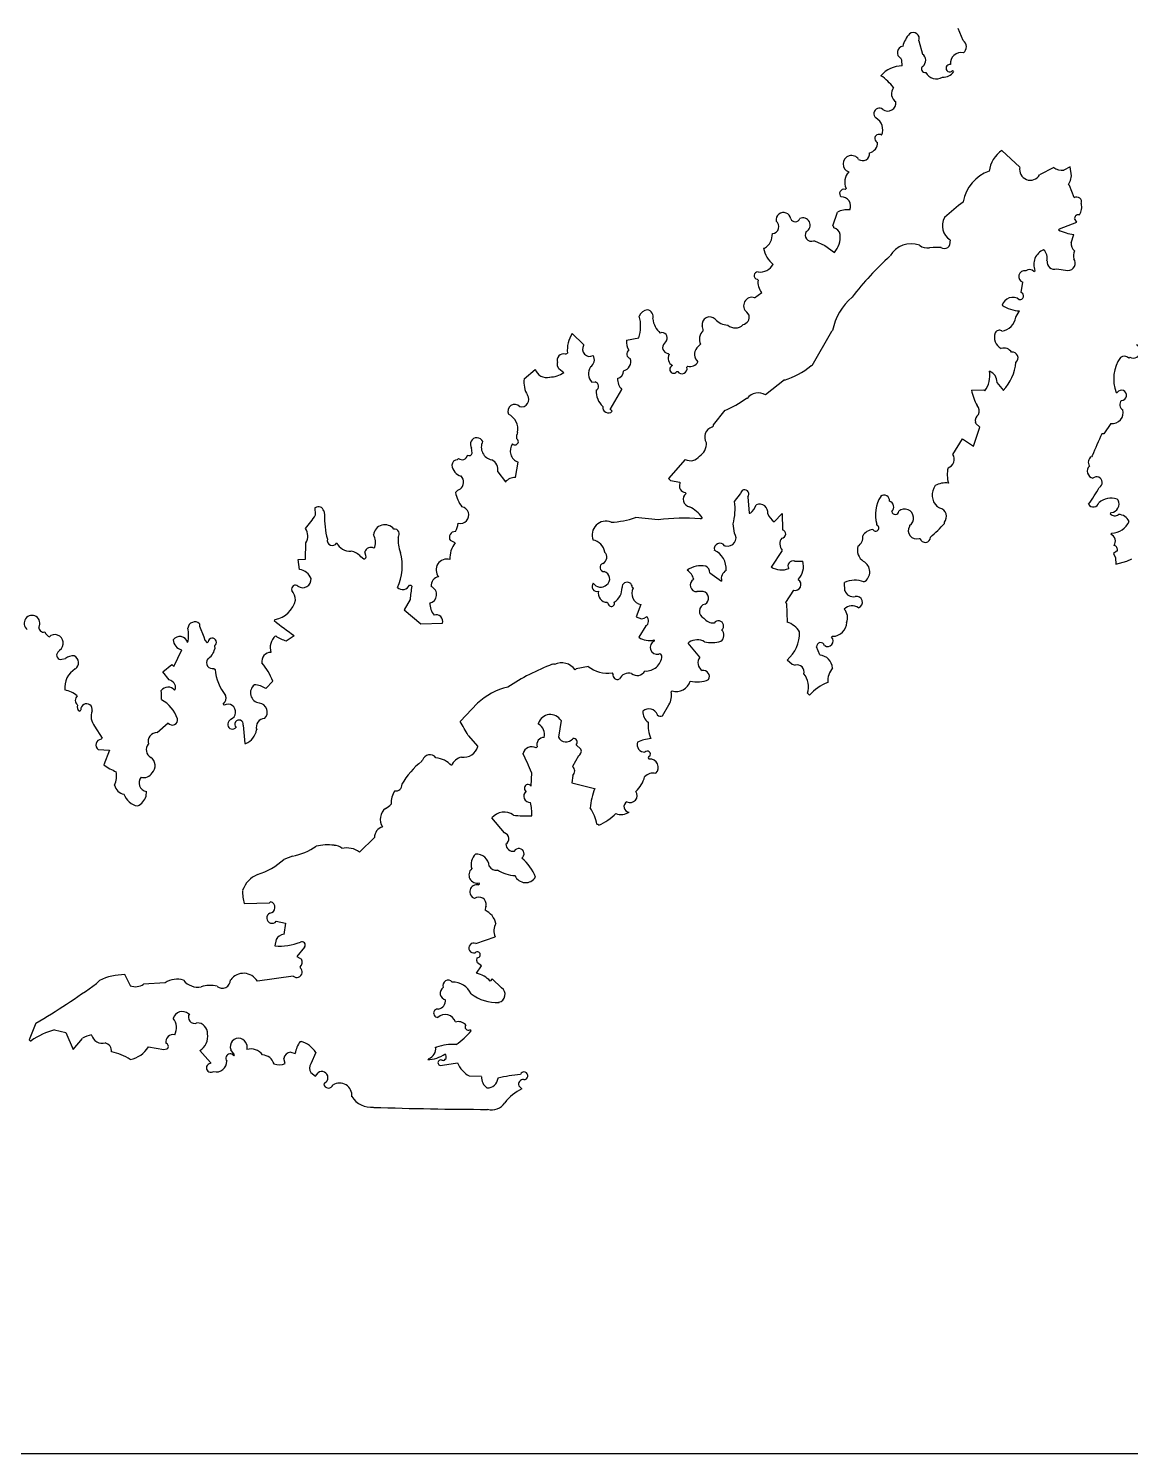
# Model space of a CAD drawing. Extents: x -202 to 608, y -413 to 413.
# Drawn here: x 303.9 to 406.9, y -412.5 to -279.3 of the extents above; entities that cross this region are included whole.
import ezdxf

# ---------------------------------------------------------------- set-up
doc = ezdxf.new("R2010")
doc.units = 0
doc.layers.get('0').update_dxf_attribs({"linetype": 'CONTINUOUS'})

msp = doc.modelspace()

# ---------------------------------------------------------------- linework, layer by layer
at = {"color": 7, "linetype": 'CONTINUOUS'}
for p, q in [((390.95, -279.66), (390.8, -279.28)), ((391.11, -280.04), (390.95, -279.66)), ((387.14, -280.43), (387.46, -281.67)), ((391.26, -280.42), (391.11, -280.04)), ((385.54, -282.25), (385.43, -282.07)), ((385.57, -282.78), (385.54, -282.25)), ((390.38, -283.32), (390.28, -283.23)), ((396.57, -292.26), (394.9, -290.68)), ((399.74, -292.27), (398.41, -292.98)), ((401.27, -292.23), (400.68, -292.52)), ((401.39, -293.07), (401.27, -292.23)), ((401.31, -293.48), (401.39, -293.07)), ((380.23, -294.34), (380.32, -294.24)), ((401.12, -293.86), (401.31, -293.48)), ((401.22, -293.96), (401.12, -293.86)), ((401.64, -295.1), (401.22, -293.96)), ((379.07, -297.73), (379.52, -296.47)), ((401.89, -297.39), (401.69, -297.04)), ((379.17, -297.82), (379.07, -297.73)), ((379.17, -297.92), (379.17, -297.82)), ((400.18, -298.11), (400.28, -298.01)), ((400.28, -298.01), (401.89, -297.39)), ((377.29, -299.12), (377.38, -299.12)), ((377.38, -299.12), (378.35, -299.57)), ((378.35, -299.57), (379.24, -300.22)), ((390.04, -299.06), (390.05, -299.15)), ((401.37, -299.31), (401.63, -298.55)), ((372.61, -299.82), (372.7, -299.82)), ((388.48, -299.77), (388.12, -299.78)), ((388.84, -299.76), (388.48, -299.77)), ((389.2, -299.75), (388.84, -299.76)), ((397.89, -302.01), (397.99, -301.91)), ((400, -301.76), (401.06, -301.92)), ((372.11, -302.81), (372.01, -302.72)), ((396.7, -303.96), (396.86, -303)), ((371.77, -304.45), (372.43, -303.95)), ((371.25, -306.08), (371.04, -305.81)), ((396.19, -306.27), (396.55, -305.69)), ((378.96, -307.61), (377.13, -310.82)), ((379.05, -307.51), (378.96, -307.61)), ((354.7, -307.79), (355.78, -308.82)), ((355.78, -308.82), (355.78, -308.91)), ((359.8, -308.42), (360.94, -308.2)), ((363.53, -308.45), (363.35, -308.71)), ((366.36, -309.14), (366.71, -308.81)), ((354.08, -309.73), (354.27, -309.63)), ((363.67, -309.66), (363.77, -309.75)), ((406.84, -310.01), (406.75, -310.11)), ((350.21, -312.04), (351.24, -311.15)), ((353.34, -310.82), (353.33, -310.51)), ((353.45, -311.1), (353.34, -310.82)), ((353.93, -311.46), (353.45, -311.1)), ((364.48, -311.36), (364.58, -311.36)), ((365.43, -310.95), (365.52, -310.85)), ((377.13, -310.82), (377.03, -310.83)), ((356.55, -312.34), (356.85, -312.33)), ((358.25, -314.89), (359.35, -313.04)), ((374.57, -312.14), (372.79, -313.53)), ((394.43, -312.37), (395.03, -313.12)), ((371.07, -313.87), (370.98, -313.87)), ((392.06, -313.1), (393.21, -313.07)), ((393.21, -313.07), (393.3, -313.17)), ((405.59, -313.31), (405.68, -313.31)), ((358.34, -314.98), (358.25, -314.89)), ((358.44, -315.07), (358.34, -314.98)), ((368.99, -314.98), (367.88, -316.35)), ((367.88, -316.45), (367.79, -316.55)), ((367.88, -316.35), (367.88, -316.45)), ((392.25, -318.32), (392.82, -316.54)), ((392.47, -316.22), (392.41, -316.12)), ((392.82, -316.54), (392.47, -316.22)), ((405.09, -316.2), (404.44, -317.18)), ((390.3, -319.1), (391.22, -317.63)), ((391.22, -317.63), (392.25, -318.32)), ((404.44, -317.18), (404.25, -317.18)), ((343.99, -319.59), (344.08, -319.49)), ((345.35, -318.99), (345.3, -318.5)), ((365.28, -319.59), (363.7, -321.36)), ((403.35, -319.22), (403.26, -319.32)), ((347.76, -320.74), (348.46, -321.68)), ((349.4, -321.27), (349.65, -319.82)), ((363.7, -321.36), (363.89, -321.54)), ((363.89, -321.54), (364.76, -321.71)), ((364.76, -321.71), (364.77, -321.81)), ((365.27, -322.66), (365.37, -322.75)), ((369.89, -323.49), (370.45, -322.8)), ((371.13, -323.07), (371.27, -324.6)), ((405.67, -323.28), (405.76, -323.38)), ((330.7, -324.75), (330.68, -324.08)), ((331.47, -324.38), (331.56, -324.73)), ((362.75, -325.22), (360.63, -324.99)), ((366.87, -325.01), (366.77, -325.11)), ((371.27, -324.6), (371.36, -324.6)), ((373.59, -325.4), (374.34, -324.62)), ((374.34, -324.62), (374.38, -326.15)), ((389.1, -324.12), (388.82, -323.97)), ((405.12, -324.54), (405.03, -324.64)), ((366.77, -325.11), (366.68, -325.11)), ((369.88, -326.46), (369.76, -325.6)), ((383.19, -325.72), (383.19, -325.62)), ((386.26, -325.73), (386.26, -325.83)), ((389.52, -325.55), (389.51, -325.45)), ((329.77, -328.89), (329.81, -327.36)), ((343.78, -327.38), (343.32, -327.14)), ((368.95, -327.64), (369.05, -327.64)), ((387.16, -326.95), (387.25, -326.95)), ((405.18, -326.46), (405.08, -326.56)), ((329.09, -328.92), (329.77, -328.89)), ((329.21, -329.87), (329.09, -328.92)), ((334.93, -328.66), (335.21, -328.86)), ((335.42, -328.56), (335.33, -328.21)), ((336.16, -327.86), (336.25, -327.76)), ((374.34, -328.07), (373.32, -329.63)), ((405.67, -328.13), (405.32, -328.38)), ((405.32, -328.38), (405.53, -328.78)), ((405.53, -328.78), (405.55, -329.35)), ((406.58, -329.08), (407.03, -328.87)), ((367.58, -330.17), (368.68, -330.94)), ((375.51, -329.09), (376.28, -329.07)), ((405.55, -329.35), (406.58, -329.08)), ((339.51, -331.32), (339.61, -331.32)), ((339.61, -331.32), (339.71, -331.41)), ((360.33, -331.52), (360.43, -331.61)), ((380.19, -331.84), (380.17, -331.08)), ((339.55, -332.66), (339, -333.64)), ((357.97, -332.93), (358.07, -333.02)), ((366.97, -331.92), (366.38, -331.93)), ((375.4, -331.78), (374.66, -332.95)), ((374.66, -332.95), (374.76, -333.05)), ((339, -333.64), (340.57, -334.94)), ((361.14, -333.13), (360.69, -334.29)), ((360.69, -334.29), (361.18, -334.47)), ((361.43, -334.41), (361.65, -334.27)), ((374.76, -333.05), (374.81, -334.77)), ((319.85, -334.93), (319.86, -335.16)), ((319.86, -335.16), (320.26, -336.14)), ((326.84, -334.64), (326.94, -334.54)), ((340.57, -334.94), (342.58, -334.88)), ((361.58, -335.13), (360.94, -336.2)), ((361.18, -334.47), (361.43, -334.41)), ((305.39, -335.7), (305.47, -335.83)), ((305.47, -335.83), (305.78, -336.17)), ((320.26, -336.14), (320.37, -336.46)), ((320.37, -336.46), (320.57, -336.73)), ((320.57, -336.73), (320.66, -336.63)), ((321.25, -337), (321.29, -337.29)), ((327.95, -336.53), (328.7, -336.03)), ((362.38, -336.45), (362.39, -336.55)), ((365.56, -336.75), (365.65, -336.65)), ((366.65, -338.06), (365.56, -336.75)), ((378.97, -336.19), (379.06, -336.09)), ((306.78, -337.39), (306.6, -337.59)), ((306.99, -338.25), (307.32, -338.17)), ((317.47, -338.92), (318.19, -337.37)), ((374.81, -338.32), (375.27, -338.72)), ((377.86, -337.85), (377.56, -337.09)), ((316.42, -339.43), (317.27, -338.74)), ((317.02, -340.18), (316.42, -339.43)), ((317.27, -338.74), (317.47, -338.92)), ((321.21, -339.11), (321.31, -339.2)), ((352.95, -338.72), (352.85, -338.73)), ((353.04, -338.72), (352.95, -338.72)), ((355.07, -339.15), (354.98, -339.24)), ((356.22, -338.92), (355.07, -339.15)), ((358.54, -339.63), (358.44, -339.53)), ((375.27, -338.72), (375.57, -338.8)), ((326.06, -340.99), (326.71, -340.3)), ((316.29, -341.38), (316.28, -341.16)), ((316.29, -341.59), (316.29, -341.38)), ((316.3, -341.81), (316.29, -341.59)), ((316.3, -342.02), (316.3, -341.81)), ((317.53, -341.13), (317.62, -341.03)), ((363.95, -341.3), (364.05, -341.2)), ((376.71, -341.43), (376.81, -341.53)), ((376.81, -341.53), (376.91, -341.62)), ((308.66, -343.1), (308.75, -343)), ((322.07, -342.44), (322.17, -342.54)), ((345.85, -342.37), (344.22, -344.07)), ((363.15, -343.53), (363.76, -342.5)), ((310.04, -344.5), (310.74, -345.63)), ((315.91, -345.1), (316.94, -344.21)), ((322.78, -343.86), (322.69, -343.96)), ((323.95, -344.41), (324.09, -346.13)), ((351.57, -344.32), (351.56, -344.23)), ((353.67, -343.98), (353.42, -345.52)), ((310.74, -345.63), (310.65, -345.73)), ((324.09, -346.13), (324.18, -346.13)), ((344.98, -345.37), (345.87, -346.4)), ((355.07, -346.24), (355.53, -346.65)), ((310.39, -346.69), (311.44, -346.76)), ((311.44, -346.76), (310.91, -348.12)), ((351.34, -346.54), (351.43, -346.44)), ((355.29, -347.29), (354.74, -348.27)), ((340.72, -347.69), (340.63, -347.79)), ((350.86, -350.1), (350.92, -348.85)), ((354.77, -349.13), (354.69, -349.8)), ((354.69, -349.8), (356.81, -350.32)), ((314.87, -351.06), (314.9, -350.61)), ((348.39, -354.48), (347.2, -353.08)), ((357, -353.67), (357.1, -353.67)), ((357.1, -353.67), (357.2, -353.76)), ((336.22, -354.91), (334.82, -356.29)), ((328.14, -356.81), (327.74, -356.96)), ((328.54, -356.67), (328.14, -356.81)), ((345.93, -359.34), (346.03, -359.25)), ((346.03, -359.25), (346.02, -359.15)), ((326.41, -361.03), (326.51, -360.93)), ((324.02, -361.09), (326.41, -361.03)), ((327.03, -362.74), (327.9, -362.91)), ((327.9, -362.91), (327.74, -363.97)), ((327.02, -364.46), (326.91, -365.04)), ((345.7, -364.82), (347.5, -364.19)), ((329.69, -365.16), (328.95, -366.04)), ((328.95, -366.04), (329.38, -366.29)), ((345.78, -366.4), (345.83, -366.16)), ((329.26, -366.99), (329.26, -367.09)), ((345.77, -367.6), (346.24, -366.91)), ((345.84, -366.64), (345.78, -366.4)), ((346.24, -366.91), (345.84, -366.64)), ((310.5, -368.27), (310.22, -368.57)), ((313.39, -368.77), (312.88, -367.73)), ((316.64, -368.49), (314.63, -368.64)), ((328.61, -367.87), (325.27, -368.35)), ((347.23, -368.13), (347.04, -368.33)), ((348.11, -368.97), (347.23, -368.13)), ((318.83, -371.4), (318.93, -371.4)), ((304.56, -372.27), (303.93, -373.82)), ((306.31, -372.89), (307.37, -373.15)), ((345.25, -372.98), (345.15, -372.89)), ((303.93, -373.82), (304.03, -373.91)), ((304.03, -373.91), (304.13, -373.91)), ((307.37, -373.15), (308.05, -374.72)), ((308.05, -374.72), (308.92, -373.69)), ((324.27, -374.3), (324.28, -374.73)), ((329.26, -373.99), (329.36, -373.99)), ((315.08, -374.48), (316.52, -374.73)), ((316.52, -374.73), (316.81, -374.67)), ((319.88, -374.83), (320.87, -375.95)), ((323.14, -375.24), (322.79, -374.75)), ((323.06, -375.31), (323.14, -375.24)), ((327.88, -376.05), (327.75, -375.57)), ((328.39, -374.98), (328.81, -375.11)), ((330.73, -375.01), (330.28, -376.08)), ((341.2, -375.68), (341.29, -375.59)), ((341.93, -374.51), (342.03, -374.51)), ((320.87, -375.95), (320.87, -376.05)), ((321.09, -376.81), (321.18, -376.8)), ((330.26, -376.88), (330.69, -377.22)), ((330.69, -377.22), (330.95, -376.91)), ((331.57, -377.86), (331.48, -377.96)), ((346.23, -377.27), (345.08, -377.21)), ((350, -378.42), (349.72, -378.12)), ((208.25, -412.5), (602.75, -412.5))]:
    msp.add_line(p, q, dxfattribs=at)
for centre, radius, start, end in [((386.6, -280.24), 0.568, 339.6216, 127.7483), ((385.71, -281.54), 0.595, 99.2309, 241.3097), ((388.33, -281.68), 2.81, 137.5722, 165.0414), ((390.85, -281), 0.719, 308.4421, 54.6721), ((387.06, -282.26), 0.71, 307.3939, 55.7318), ((391.09, -282.56), 1.02, 78.291, 185.3059), ((385.57, -285.4), 2.62, 90.0743, 139.443), ((380.86, -287.75), 4.88, 36.9641, 56.1632), ((387.7, -283.07), 0.329, 130.5602, 285.7024), ((388.77, -282.89), 1.1, 207.2578, 301.1538), ((389.41, -282.64), 1.19, 266.8036, 325.2019), ((390.02, -283), 0.347, 80.8131, 319.1862), ((385.48, -285.38), 0.916, 141.9706, 237.4076), ((384.21, -286.22), 0.78, 234.7252, 4.9998), ((383.43, -287.24), 0.51, 49.3674, 231.3873), ((382.51, -288.73), 1.24, 334.7441, 61.1645), ((382.27, -289.95), 1, 285.0178, 0.7829), ((383.4, -289.57), 0.391, 52.8439, 250.7737), ((380.83, -291.95), 0.79, 33.1694, 250.3423), ((381.86, -290.97), 0.669, 236.2392, 4.1045), ((396.39, -292.93), 2.7, 123.5168, 173.5629), ((381.6, -293.65), 1.41, 137.2566, 204.6332), ((394.91, -296.1), 3.68, 109.1507, 170.2113), ((397.55, -292.47), 1, 168.1878, 329.2677), ((400.48, -291.37), 1.17, 230.4496, 279.7754), ((380.11, -294.71), 0.393, 72.3064, 231.335), ((379.88, -295.88), 0.863, 335.1674, 91.1583), ((444.43, -360.95), 84.32, 129.0642, 130.6413), ((401.87, -295.51), 0.473, 341.7395, 120.1854), ((400.92, -295.98), 1.44, 329.4609, 13.0559), ((374.47, -297.18), 0.693, 7.879, 189.7042), ((375.56, -296.9), 0.446, 204.1528, 341.3452), ((376.27, -297.67), 0.687, 298.0666, 114.6121), ((380.42, -298.07), 1.84, 82.5757, 119.4661), ((390.91, -297.72), 1.59, 151.5843, 237.1427), ((402.05, -297.06), 0.366, 72.744, 175.4803), ((373.4, -297.81), 0.644, 272.7693, 53.4741), ((377.06, -298.6), 0.568, 145.3752, 293.4972), ((378.95, -298.72), 0.837, 11.59, 74.4055), ((402.27, -293.83), 4.76, 243.969, 262.2857), ((371.93, -298.53), 1.5, 300.8411, 2.7966), ((377.58, -298.77), 2.2, 318.8195, 5.6404), ((386.4, -301.68), 2.27, 69.5945, 150.236), ((387.91, -298.64), 1.16, 231.66, 280.5015), ((389.52, -299.31), 0.547, 233.6803, 16.8263), ((402.21, -299.42), 0.847, 172.1289, 231.1413), ((374.91, -299.47), 2.33, 188.749, 233.0858), ((407.5, -325.4), 33.91, 132.889, 141.72), ((399.36, -301.35), 1.49, 112.3324, 202.336), ((398.08, -300.76), 1.06, 345.8471, 47.782), ((399.81, -301.09), 0.7, 174.321, 285.5466), ((401.04, -301.21), 0.713, 271.5798, 34.2674), ((402.84, -300.53), 1.24, 158.9317, 192.9133), ((372.05, -302.38), 0.339, 83.4356, 263.4144), ((372.26, -300.61), 1.44, 263.1088, 330.0433), ((397.01, -302.47), 0.547, 78.1191, 254.493), ((397.46, -302.42), 0.594, 43.8204, 125.0302), ((373.41, -303.06), 1.33, 169.0143, 222.1809), ((371.53, -305.2), 0.786, 72.298, 231.3253), ((384.62, -308.69), 5.69, 131.019, 168.0899), ((395.89, -305.44), 1.02, 51.6403, 164.2545), ((396.58, -304.29), 0.35, 260.3364, 70.8822), ((357.56, -307.12), 3.55, 342.3355, 15.3366), ((361.85, -306.5), 0.922, 97.1053, 159.7623), ((361.65, -306.21), 0.632, 339.2728, 81.9657), ((367.57, -306.97), 0.723, 44.0297, 188.7157), ((370.5, -306.23), 0.766, 284.4571, 11.6459), ((394.68, -306.06), 1.52, 277.3297, 351.901), ((396.79, -302.14), 3.56, 238.0825, 266.1609), ((364.45, -306.1), 2.24, 188.5271, 227.7218), ((363.13, -308.19), 0.473, 327.167, 113.0457), ((367.61, -308.33), 1.01, 129.3591, 207.7778), ((366, -307.53), 0.967, 358.7351, 27.9163), ((369.32, -305.34), 1.67, 222.3021, 267.693), ((369.95, -306.24), 1.04, 227.7924, 315.3267), ((394.65, -307.92), 0.432, 57.8488, 153.0452), ((357.26, -309.36), 3.01, 148.5782, 185.0658), ((356.33, -309.28), 0.661, 146.0759, 301.0283), ((361.1, -308.62), 1.32, 171.068, 214.6826), ((363.71, -309.11), 0.545, 131.4588, 265.0677), ((395.35, -308.15), 1.16, 158.6783, 243.4698), ((407.18, -309.44), 0.666, 239.5713, 63.0377), ((353.89, -310.3), 0.6, 71.9596, 201.1634), ((356.01, -310.25), 0.773, 301.3215, 31.2894), ((359.31, -310.44), 0.88, 282.108, 20.5014), ((360.24, -309.73), 0.42, 121.8678, 255.4952), ((364.45, -310.11), 0.773, 151.8242, 241.8173), ((367.13, -309.73), 0.973, 142.8838, 227.0071), ((395.09, -309.98), 0.826, 31.0949, 108.4292), ((395.87, -310.08), 0.535, 308.6146, 98.1068), ((408.92, -312.05), 3.57, 145.6995, 200.6846), ((406.32, -310.52), 0.594, 43.8232, 125.0472), ((352.32, -310.76), 1.15, 199.5368, 284.0932), ((352.49, -309.2), 2.68, 272.422, 302.591), ((357.45, -311.54), 1.21, 148.8552, 221.8938), ((358.83, -311.34), 0.665, 279.3299, 2.5915), ((364.19, -311.15), 0.364, 106.8022, 323.6849), ((364.97, -311.09), 0.477, 213.6691, 17.3866), ((365.74, -310.06), 0.827, 254.6963, 332.0252), ((372.28, -304.9), 7.6, 287.5573, 308.6918), ((391.17, -311.7), 2.59, 325.4732, 8.159), ((393.36, -312.34), 1.08, 358.6363, 69.4296), ((391.75, -310.08), 4.47, 317.1065, 354.5984), ((352.41, -312.36), 2.22, 171.627, 212.7313), ((356.77, -312.73), 0.41, 295.469, 79.8903), ((360.47, -311.99), 1.53, 180.0407, 223.0379), ((349.97, -313.96), 0.696, 256.0968, 34.9716), ((358.9, -313.19), 1.95, 177.2356, 227.001), ((365.13, -305.75), 10.01, 292.6853, 305.7284), ((372.12, -314.67), 1.32, 59.4511, 142.5969), ((396.73, -312.21), 4.76, 190.8388, 209.1596), ((406.07, -313.58), 0.479, 271.5514, 144.698), ((406.42, -314.46), 0.514, 130.3722, 245.4392), ((349.33, -315.06), 0.631, 41.7276, 206.3301), ((348.02, -316.77), 1.61, 350.2629, 62.6372), ((358.08, -314.71), 0.516, 169.6111, 315.394), ((393.2, -315.98), 0.797, 128.4929, 189.8021), ((392.09, -315.03), 0.697, 331.6658, 45.7601), ((405.21, -315.18), 1.03, 263.2025, 14.4984), ((350.63, -317.54), 1.14, 153.9005, 183.9977), ((368.08, -317.48), 0.981, 107.6389, 211.8827), ((345.79, -318.15), 0.604, 24.2626, 216.0716), ((347.41, -318.43), 1.2, 153.7508, 259.2283), ((350.04, -318.77), 1.13, 144.3606, 249.8133), ((349.36, -317.9), 0.313, 221.5974, 64.1971), ((365.88, -318.1), 1.38, 302.3675, 4.1487), ((431.36, -330.42), 30.17, 153.979, 158.2153), ((343.99, -320.12), 0.527, 90.5133, 179.0751), ((344.4, -319.05), 0.547, 233.682, 346.3008), ((345.07, -318.94), 0.279, 240.5914, 348.6025), ((346.75, -320.53), 1.02, 348.5402, 64.8742), ((365.74, -318.57), 1.12, 245.7786, 321.5337), ((389.61, -319.56), 0.835, 287.3876, 33.6558), ((403.56, -319.83), 0.593, 120.8584, 217.2161), ((344.63, -319.99), 1.18, 186.1246, 254.3484), ((392.51, -321), 2.73, 166.2972, 196.8208), ((403.56, -320.67), 0.678, 134.6402, 256.556), ((344.67, -323.41), 1.15, 112.801, 139.9134), ((343.74, -321.69), 0.814, 306.2536, 44.6552), ((349.32, -322.39), 1.12, 85.9575, 140.771), ((365.36, -322.03), 0.632, 159.275, 261.9486), ((389.87, -322.9), 1.5, 144.2002, 225.8022), ((389.61, -323.77), 2, 81.8846, 118.7313), ((394.3, -317), 11, 322.1991, 331.9046), ((403.76, -321.72), 0.522, 298.339, 132.1604), ((346.79, -322.08), 3.06, 190.9679, 218.5505), ((365.78, -323.31), 0.689, 126.3663, 262.7408), ((364.02, -324.18), 5.92, 346.0546, 6.677), ((370.84, -322.8), 0.393, 316.5588, 180.1661), ((386.15, -324.71), 3.09, 146.9434, 197.1092), ((383.88, -323.41), 0.504, 351.989, 130.1138), ((384.22, -324.02), 0.562, 312.4154, 73.3337), ((403.45, -323.5), 0.514, 207.6485, 346.9034), ((405.09, -324.92), 1.73, 70.7163, 131.3263), ((405.03, -323.73), 0.818, 276.8439, 25.7563), ((321.71, -319.19), 10.58, 319.727, 328.2552), ((330.98, -324.49), 0.505, 11.7359, 126.2724), ((338.58, -325.11), 7.03, 176.8673, 195.7807), ((344.25, -324.77), 0.791, 255.4901, 79.5707), ((358.12, -318.2), 7.24, 271.7508, 290.2937), ((364.32, -326.75), 3.08, 34.3888, 63.7128), ((370.08, -323.1), 1.98, 310.6547, 338.7288), ((372.24, -324.52), 0.769, 349.9599, 114.5848), ((374.8, -323.84), 1.98, 204.3978, 232.4564), ((384.93, -324.38), 0.339, 189.6916, 353.4275), ((385.81, -325.04), 0.827, 303.1112, 131.0817), ((388.87, -324.92), 0.837, 320.9467, 74.0648), ((405.45, -324.3), 0.547, 219.4312, 309.4347), ((405.79, -325.8), 1.08, 23.6522, 89.4842), ((328.71, -326.72), 1.27, 329.6726, 33.4479), ((337.19, -326.76), 1.08, 38.805, 172.3876), ((338.09, -326.54), 0.456, 317.9322, 98.3142), ((343.75, -326.84), 0.529, 86.3634, 214.9378), ((342.17, -325.32), 1.89, 328.4995, 353.4976), ((357.86, -326.63), 1.29, 67.9873, 201.8665), ((365.26, -345.25), 20.19, 85.9737, 97.1469), ((374.29, -326.53), 0.391, 272.5801, 76.2814), ((382.95, -327.36), 1.25, 95.9569, 149.0892), ((383.09, -325.99), 0.294, 203.9471, 69.1687), ((386.9, -326.24), 0.758, 146.8636, 289.9931), ((380.52, -317.68), 11.95, 310.0441, 318.8352), ((405.1, -324.64), 1.83, 272.3552, 336.5796), ((332.28, -327.14), 0.477, 165.7314, 329.4768), ((333.96, -326.71), 1.44, 207.8625, 272.5486), ((335.1, -327.31), 1.23, 338.4293, 34.2293), ((341.41, -327.1), 2.99, 175.1281, 203.1731), ((345.34, -328.74), 2.07, 139.0022, 185.2219), ((356.4, -328.45), 1.37, 9.2841, 78.8564), ((368.52, -327.93), 0.525, 33.9848, 192.7422), ((369.27, -326.91), 0.758, 253.1261, 36.2567), ((375.09, -327.47), 0.958, 144.6826, 218.4419), ((382.68, -328.03), 1.3, 164.4621, 235.5218), ((380.97, -326.88), 0.922, 299.4638, 10.5329), ((387.73, -326.85), 0.484, 192.2337, 2.3027), ((404.77, -327.23), 0.734, 328.6963, 64.932), ((405.31, -327.99), 0.39, 338.0525, 76.3045), ((333.75, -329.68), 1.56, 40.7299, 79.8163), ((335.23, -328.66), 0.208, 264.0096, 27.7248), ((335.88, -328.37), 0.58, 61.8186, 163.3129), ((333.96, -329.5), 4.86, 335.097, 14.6103), ((342.98, -329.89), 1, 72.4557, 221.0729), ((357.3, -328.71), 0.65, 295.7686, 46.7395), ((367.19, -329.79), 1.92, 355.7085, 65.0293), ((329.11, -331.12), 1.25, 19.1648, 85.3816), ((357.7, -329.67), 0.39, 106.848, 270.5238), ((357.53, -330.73), 0.693, 304.7456, 75.8674), ((366.77, -331.72), 2.21, 78.7811, 126.1737), ((364.78, -331.06), 1.32, 12.0459, 58.4513), ((366.91, -330.17), 0.676, 359.6934, 64.4884), ((369.54, -330.72), 0.887, 118.7665, 194.5612), ((374.29, -328.09), 1.81, 237.9669, 291.7392), ((375.35, -329.53), 0.466, 69.4048, 212.517), ((374.5, -329.55), 1.84, 316.9865, 15.0814), ((381.46, -330.08), 1.08, 299.2556, 63.8658), ((328.83, -331.68), 0.356, 49.3024, 201.1944), ((329.51, -330.78), 0.78, 234.745, 4.9747), ((338.85, -330.99), 0.739, 228.8971, 333.1456), ((366.51, -335.42), 27.1, 171.483, 174.1497), ((341.23, -332.21), 0.804, 280.3748, 68.4962), ((342.33, -331.35), 0.812, 98.0843, 187.547), ((357.03, -331.45), 0.469, 138.8336, 288.3137), ((357.37, -330.66), 0.846, 214.6329, 310.9991), ((357.87, -331.62), 1.5, 300.8649, 2.7718), ((359.85, -331.53), 0.479, 1.5608, 181.567), ((361.31, -332.12), 1.02, 150.0389, 260.3392), ((366.36, -331.32), 0.609, 118.7416, 272.4622), ((375.56, -331.27), 0.54, 252.2621, 57.7319), ((381.14, -333.11), 2.25, 67.727, 115.3971), ((326.47, -332.15), 2.43, 281.1841, 346.4591), ((327.21, -332.81), 1.62, 2.9543, 37.7715), ((343.44, -332.89), 2.06, 182.8936, 217.0923), ((357.97, -332.1), 0.826, 165.4719, 269.7063), ((358.37, -333.02), 0.296, 180.7383, 21.3072), ((366.84, -332.54), 0.628, 298.2703, 78.3676), ((380.99, -331.57), 0.838, 198.7301, 282.4582), ((381.31, -332.92), 0.547, 288.7421, 104.8878), ((304.19, -334.88), 0.731, 329.9913, 232.5813), ((342.01, -334.7), 0.601, 341.9795, 111.1503), ((361.34, -334.68), 0.515, 297.6921, 52.7351), ((367.29, -333.77), 0.693, 102.6443, 247.4712), ((380.9, -334.33), 1.07, 56.4986, 134.7923), ((379.29, -334.37), 1.17, 337.6385, 42.9748), ((305.27, -335.27), 0.444, 176.178, 285.301), ((315.94, -335.95), 2.9, 345.4524, 12.1256), ((319.42, -335.4), 0.643, 47.4588, 175.0758), ((349.84, -305.76), 36.92, 231.4663, 235.0686), ((367.95, -333.69), 1.17, 217.6503, 272.3435), ((368.39, -335.14), 0.479, 308.4149, 144.7), ((368.2, -336.01), 0.697, 306.9692, 45.7732), ((374.15, -336.81), 2.14, 31.3091, 72.2011), ((372.64, -335.78), 3.34, 310.3759, 1.3273), ((379.08, -334.8), 1.3, 269.4366, 359.4482), ((306.33, -336.74), 0.789, 304.4353, 133.8247), ((318.01, -336.89), 0.767, 16.0308, 142.9013), ((318.44, -336.35), 1.05, 184.34, 256.1144), ((321.05, -336.67), 0.387, 301.2933, 174.4396), ((327.84, -337.15), 1.38, 128.6749, 199.7379), ((328.87, -333.29), 3.36, 235.8277, 254.1669), ((361.95, -334.64), 1.86, 237.053, 283.4529), ((362.67, -337.14), 0.657, 115.7591, 281.571), ((366.4, -337.88), 1.44, 61.582, 121.5375), ((367.77, -333.57), 3.12, 257.3128, 285.8123), ((377.94, -337.08), 0.389, 14.5861, 182.7902), ((378.59, -336.54), 0.515, 238.4849, 42.2515), ((306.89, -337.87), 0.395, 135.5805, 285.6089), ((308.14, -339.46), 1.53, 90.0519, 122.2882), ((307.82, -338.58), 0.72, 306.5227, 63.7901), ((321.07, -338.56), 0.565, 145.906, 284.9953), ((319.72, -336.88), 1.62, 302.538, 345.2829), ((326.52, -338.45), 0.833, 88.8294, 190.3144), ((361.61, -337.86), 1.49, 266.0242, 356.038), ((362.9, -337.95), 0.193, 354.4166, 121.3403), ((367.29, -338.59), 0.828, 140.6802, 239.933), ((377.74, -339.16), 1.31, 3.8918, 84.6616), ((309.25, -340.89), 2, 120.1744, 186.6777), ((325.77, -338.81), 4.48, 185.0428, 219.1068), ((321.25, -342.38), 5.84, 20.8873, 40.3454), ((360.31, -358.45), 21.09, 110.7124, 123.438), ((353.71, -340.11), 1.53, 34.1537, 115.5699), ((358.02, -336.71), 2.85, 230.7848, 278.4799), ((358.92, -339.74), 0.403, 163.5575, 299.9565), ((360, -340.52), 0.973, 74.3646, 153.9984), ((360.79, -338.94), 0.828, 230.6764, 329.945), ((366.96, -339.88), 0.58, 331.8234, 98.6758), ((375.74, -339.44), 0.665, 344.1231, 104.9847), ((374.95, -340.82), 1.86, 340.8664, 40.204), ((380.54, -340.3), 1.93, 140.2805, 183.5286), ((316.92, -341.67), 0.816, 41.7904, 141.3323), ((316.82, -340.96), 0.806, 355.2257, 75.2829), ((325.58, -341.39), 0.956, 127.776, 262.1688), ((324.88, -342.77), 2.13, 56.3179, 86.8352), ((350.05, -346.81), 6.11, 102.8668, 133.3847), ((364.42, -339.86), 1.4, 254.5128, 341.7445), ((366.4, -337.7), 2.67, 255.8658, 293.6128), ((380.05, -344.27), 4.11, 110.6309, 139.8701), ((306.85, -343.53), 2.44, 49.7395, 80.2513), ((308.82, -342.08), 0.577, 133.1797, 229.9392), ((314.78, -344.81), 3.17, 18.4068, 61.2948), ((321.63, -341.88), 0.708, 307.9969, 20.5517), ((325.35, -343.18), 0.845, 314.8985, 83.0092), ((362.48, -341.68), 1.52, 327.1244, 14.298), ((308.84, -342.71), 0.429, 155.0246, 244.976), ((309.29, -342.94), 0.537, 346.9049, 185.8309), ((311.24, -343.57), 1.52, 160.6313, 217.6843), ((322.51, -343.18), 0.731, 291.4818, 118.0379), ((352.67, -344.59), 1.17, 31.5354, 161.9773), ((361.88, -343.72), 0.837, 19.0664, 132.1662), ((362.5, -343.17), 1.19, 176.8055, 235.2117), ((362.96, -343.19), 0.387, 221.1195, 299.3804), ((317.32, -343.92), 0.483, 217.4118, 13.6214), ((322.94, -344.33), 0.446, 124.0498, 320.2731), ((323.55, -344.33), 0.399, 348.4687, 226.5395), ((323.49, -344.53), 1.74, 293.4217, 349.2378), ((325.99, -344.6), 0.826, 93.402, 197.6574), ((334.86, -350.41), 11.3, 26.4852, 34.0787), ((351.08, -345.25), 1.04, 342.7764, 62.4115), ((365, -344.44), 3.19, 174.6418, 202.7321), ((310.7, -346.26), 0.533, 95.0938, 234.6293), ((315.71, -346.71), 0.828, 140.6768, 239.9478), ((315.9, -345.96), 0.856, 89.5235, 195.0154), ((352.08, -346.23), 0.676, 89.7223, 197.6596), ((354.14, -345.19), 0.793, 204.7031, 322.1583), ((354.86, -345.99), 0.329, 310.6497, 105.6033), ((361.49, -346.22), 0.712, 161.2597, 271.8517), ((362.32, -349.23), 3.57, 94.2375, 114.8708), ((314.76, -348.2), 0.944, 315.6201, 55.1299), ((341.4, -347.89), 0.708, 37.2942, 163.3128), ((341.77, -349.69), 2.23, 42.0882, 84.895), ((344.75, -348.81), 1.47, 105.4553, 154.99), ((344.56, -346.06), 1.36, 261.7492, 345.3816), ((350.92, -347.26), 0.835, 59.4705, 165.7249), ((319.33, -362.09), 34.25, 22.7432, 26.0501), ((355.05, -346.84), 0.514, 297.6317, 21.2166), ((361.73, -347.13), 0.29, 322.3296, 137.7999), ((361.96, -347.45), 0.147, 89.3383, 253.9539), ((361.99, -348.36), 0.774, 314.2342, 95.2888), ((314.05, -343.77), 5.37, 234.1761, 248.4375), ((309.8, -349.11), 2.3, 336.8824, 8.7415), ((314.65, -348.41), 0.9, 252.9669, 330.1243), ((345.57, -353.91), 7.87, 128.8466, 149.7234), ((354.37, -348.71), 0.577, 313.2046, 49.9069), ((362.27, -349.95), 1.06, 75.8423, 137.7872), ((312.92, -349.84), 1.02, 189.6835, 263.442), ((315.02, -349.8), 0.822, 140.2654, 261.1245), ((338.25, -350.03), 0.528, 255.2628, 9.0739), ((350.58, -350.3), 0.346, 35.2388, 237.861), ((363.93, -352.96), 7.59, 159.6857, 173.9397), ((358.89, -348.6), 2.67, 311.4437, 346.2108), ((314.35, -350.36), 1.63, 197.4142, 260.2874), ((313.34, -350.53), 1.61, 297.171, 340.8208), ((339.83, -351.69), 2.06, 146.0258, 182.8838), ((350.77, -351.05), 0.589, 129.2824, 273.8063), ((346.51, -352.71), 4.43, 357.8526, 14.0774), ((360.05, -352.03), 0.504, 116.916, 268.8182), ((360.12, -350.99), 0.663, 243.0516, 36.093), ((338.09, -353.22), 1.33, 129.0898, 212.0456), ((336.56, -350.75), 1.6, 295.5991, 319.0322), ((348.34, -354.07), 1.52, 55.1899, 138.8137), ((350.29, -345.07), 7.83, 262.0428, 274.7155), ((353.28, -354.3), 3.78, 9.5956, 34.6409), ((355.25, -349.21), 4.95, 293.1586, 315.7759), ((359.29, -351.36), 1.4, 249.3853, 302.5276), ((337.22, -354.9), 1, 105.0054, 180.7883), ((331.81, -359.85), 4.25, 81.5402, 104.1328), ((332.49, -356.59), 0.94, 42.421, 92.9486), ((348.2, -355.04), 0.586, 302.0863, 71.4196), ((349.16, -355.55), 0.646, 178.2756, 282.4809), ((323.61, -352.61), 6, 286.2028, 313.5158), ((327.42, -350.87), 5.9, 280.9423, 304.671), ((333.66, -357.76), 1.87, 51.7435, 104.8923), ((346.67, -357.45), 1.41, 135.8706, 195.3623), ((345.79, -357.62), 1.15, 1.2454, 96.4576), ((349.72, -356.43), 0.488, 302.8743, 150.2494), ((347.32, -360.14), 4.25, 20.8795, 51.0043), ((345.82, -358.41), 0.769, 130.7499, 285.5073), ((347.6, -357.19), 0.773, 211.302, 278.6914), ((349.6, -354.93), 3.56, 238.0868, 266.1569), ((326.36, -360.79), 2.65, 113.9538, 159.1691), ((345.79, -359.98), 0.653, 77.0709, 251.844), ((350.36, -358.03), 1.1, 204.2985, 327.4028), ((328.31, -360.02), 4.42, 177.8385, 194.0926), ((326.38, -361.45), 0.537, 275.853, 76.8816), ((345.97, -361.18), 0.695, 351.3238, 123.8936), ((326.64, -362.44), 0.494, 114.3905, 322.4632), ((347.41, -361.66), 0.837, 153.5681, 184.7893), ((345.83, -363.34), 1.78, 12.9234, 65.3301), ((348.85, -363.63), 1.46, 151.7608, 202.5648), ((327.39, -360.09), 4.98, 264.3631, 292.4433), ((327.87, -364.93), 0.976, 97.9789, 151.124), ((329.43, -364.97), 0.316, 324.2603, 116.1717), ((345.5, -365.24), 0.463, 64.7612, 285.6582), ((328.93, -366.58), 0.534, 308.5148, 32.22), ((345.83, -365.88), 0.281, 270.1416, 136.5764), ((323.98, -369.1), 1.49, 30.2698, 144.0519), ((328.95, -367.49), 0.51, 229.3774, 51.3703), ((345.18, -370.09), 2.56, 43.358, 76.5579), ((273.06, -318), 62.74, 300.1337, 306.3085), ((312.93, -373.45), 5.72, 90.5336, 115.2086), ((313.88, -367.46), 1.4, 249.3859, 302.5315), ((317.76, -370.23), 2.07, 73.122, 122.6783), ((319.72, -367.17), 1.74, 218.6507, 279.7099), ((320.82, -371.43), 2.69, 75.51, 107.6688), ((321.98, -368.21), 0.791, 232.0872, 358.9627), ((342.99, -369.46), 0.628, 122.8197, 259.2205), ((343.12, -368.76), 0.502, 40.9226, 200.3026), ((343.49, -370.39), 1.96, 25.9651, 89.7774), ((347.68, -369.59), 0.754, 283.9074, 55.0252), ((342.03, -370.14), 0.84, 283.0639, 4.3114), ((347.64, -366.37), 3.96, 232.9551, 273.2978), ((318.25, -372.07), 0.882, 48.963, 164.0208), ((319.39, -371.72), 0.569, 145.3796, 293.4953), ((342.14, -371.34), 0.389, 78.0892, 270.7886), ((342.82, -372.49), 1.02, 18.8543, 131.4856), ((308.05, -379.47), 6.8, 104.8804, 125.2355), ((316.36, -372.69), 1.35, 330.5434, 39.7294), ((319.63, -373.22), 0.98, 357.1897, 90.4802), ((344.05, -373.1), 0.973, 43.895, 105.8372), ((340.04, -368.71), 6.74, 304.355, 320.5955), ((345.01, -372.61), 0.316, 144.2348, 296.1904), ((309.91, -375.1), 1.73, 94.7366, 125.2521), ((310.74, -373.16), 0.995, 192.621, 287.2818), ((310.83, -374.89), 0.806, 355.2229, 75.2898), ((317.39, -374.04), 0.7, 77.585, 188.7979), ((316.66, -374.43), 0.287, 302.8233, 82.125), ((319.1, -373.51), 1.53, 300.9242, 9.0635), ((323.51, -374.45), 0.777, 11.3349, 202.5564), ((331.28, -375.45), 2.49, 144.1365, 172.0469), ((328.83, -376.13), 2.2, 30.5629, 76.2383), ((343.48, -378.48), 4.22, 85.045, 110.0936), ((310.59, -379.97), 5.13, 56.9828, 78.2131), ((312.86, -373.14), 2.59, 281.6619, 328.8435), ((322.73, -375.56), 0.412, 37.103, 217.1055), ((324.66, -376.01), 1.33, 35.4269, 106.3037), ((325.71, -376.4), 1.16, 16.2534, 88.2862), ((328.42, -375.66), 0.681, 93.0119, 172.0829), ((341.11, -372.66), 3.02, 271.6242, 304.2853), ((340.99, -374.68), 0.958, 288.3724, 9.7983), ((342.61, -375.42), 0.329, 257.5216, 52.4784), ((320.9, -376.45), 0.404, 93.5028, 297.6903), ((321.43, -375.86), 0.973, 255.2601, 2.9982), ((327.31, -374.67), 1.49, 250.7812, 292.3368), ((330.91, -376.49), 0.758, 146.8523, 210.6394), ((331.3, -377.36), 0.571, 298.318, 127.7425), ((342.42, -375.97), 0.261, 61.6522, 257.864), ((334.56, -316.82), 59.92, 277.4852, 279.0546), ((346.39, -374.94), 2.62, 203.6146, 239.9709), ((350.21, -377.19), 0.358, 263.8744, 161.1741), ((331.92, -377.89), 0.448, 189.2697, 341.1733), ((332.95, -379.03), 1.16, 354.4442, 121.3015), ((347.42, -377.34), 1.19, 176.797, 235.2077), ((346.8, -377.34), 0.975, 266.5292, 355.1669), ((350.75, -388.99), 11.95, 94.2154, 104.4374), ((350.14, -377.99), 0.446, 86.7022, 196.4971), ((335.93, -377.98), 2.16, 212.2253, 275.6017), ((351.79, -382.26), 4.23, 114.9397, 142.9964), ((347.78, -25.19), 355.14, 268.1225, 269.8414), ((347.19, -378.94), 1.44, 254.1278, 327.871)]:
    msp.add_arc(centre, radius, start, end, dxfattribs=at)

doc.saveas('drawing.dxf')
